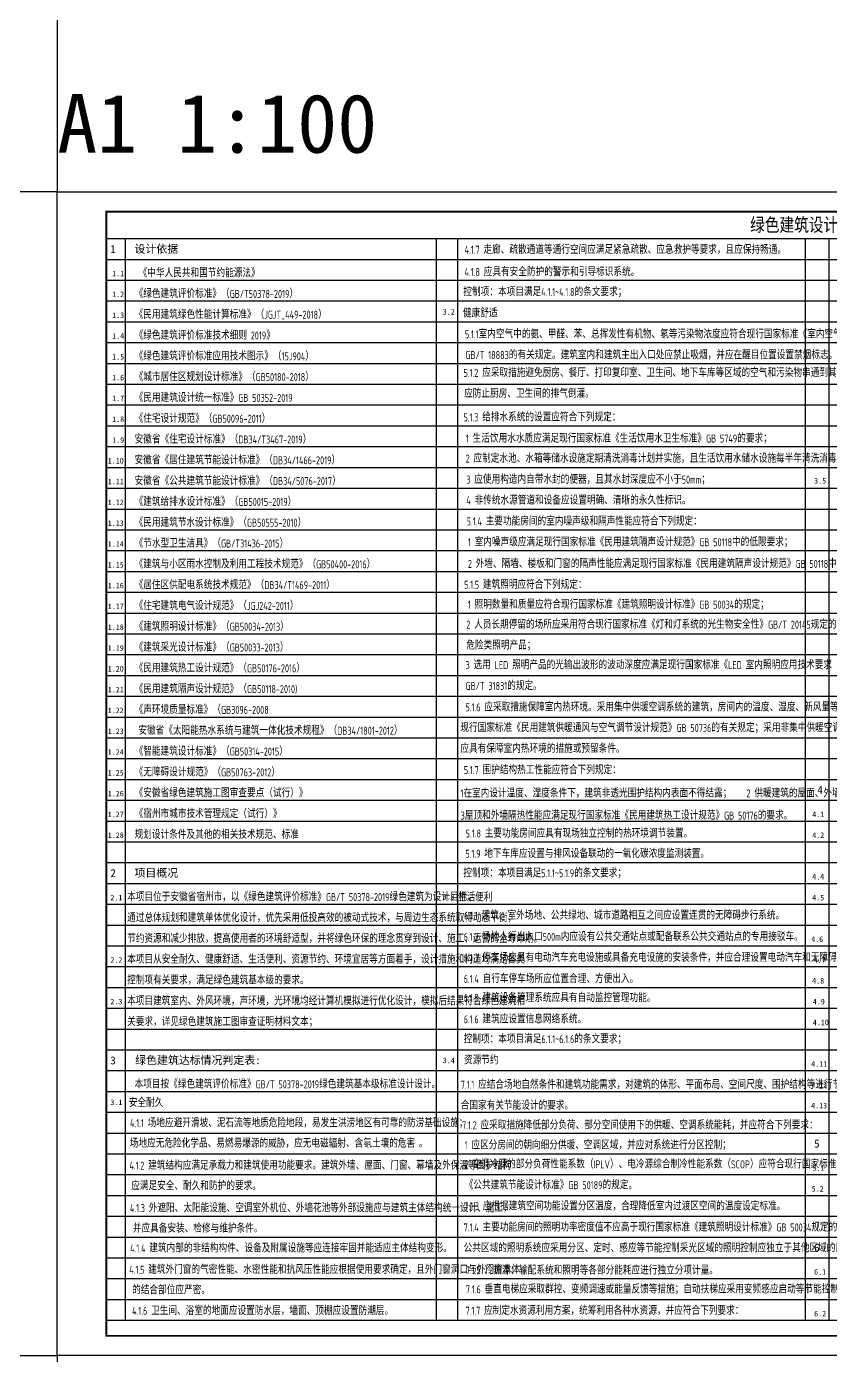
# Model space of a CAD drawing. Extents: x -518115 to 389031, y -231062 to 1628073.
# Drawn here: x -2550 to 38467, y 844382 to 912225 of the extents above; entities that cross this region are included whole.
import ezdxf

# ---------------------------------------------------------------- set-up
doc = ezdxf.new("R2010")
doc.units = 0
doc.header["$LTSCALE"] = 1000
doc.header["$MEASUREMENT"] = 0
doc.layers.add('cr-说明', color=15, linetype='Continuous', lineweight=13)
for name, color, linetype in [('Defpoint', 7, 'Continuous'), ('FLOR-OTLN', 31, 'Continuous'), ('text', 7, 'Continuous'), ('图框', 140, 'Continuous')]:
    doc.layers.add(name, color=color, linetype=linetype)
doc.layers.add('yichutu', color=7, linetype='Continuous', true_color=0xffffff, plot=False)
doc.styles.add('_TCH_LABEL', font='')
doc.styles.add('AADRI_ST', font='stedi.shx', dxfattribs={"width": 0.7, "bigfont": 'hztxt.shx'})
doc.styles.add('HT', font='')
doc.styles.get('_TCH_LABEL').set_extended_font_data('SimHei')
doc.styles.get('HT').set_extended_font_data('SimHei')

# ---------------------------------------------------------------- blocks, each defined once
blk = doc.blocks.new('TK')
at = {"layer": '图框'}
blk.add_lwpolyline([(465375, 548714), (549475, 548714), (549475, 489314), (465375, 489314)], close=True, dxfattribs=at)
blk.add_lwpolyline([(465375, 548714), (549475, 548714), (549475, 489314), (465375, 489314)], close=True, dxfattribs=at)
at = {"layer": '图框', "const_width": 100}
blk.add_lwpolyline([(548475, 490314), (548475, 547714), (467875, 547714), (467875, 490314)], close=True, dxfattribs=at)
blk = doc.blocks.new('yct-841-594-84100-59399.9999999999-100-1000.0')
at = {"layer": 'yichutu', "color": 7, "true_color": 0xffffff}
blk.add_lwpolyline([(0, 0), (0, 59400), (84100, 59400), (84100, 0)], close=True, dxfattribs=at)
at = {"layer": 'yichutu', "color": 7, "true_color": 0xffffff, "style": '_TCH_LABEL'}
blk.add_text('A1 1:100', height=3000, dxfattribs=at).set_placement((0, 61400))

msp = doc.modelspace()

# ---------------------------------------------------------------- linework, layer by layer
at = {"layer": 'Defpoint', "color": 252}
for p, q in [((75119, 901384.2), (1514.1, 901384.2)), ((1514.1, 901384.2), (1514.1, 846161.6)), ((2500.4, 846161.6), (2500.4, 901384.2)), ((18364.8, 846161.6), (18364.8, 901384.2)), ((19461.8, 846161.6), (19461.8, 901384.2)), ((37188.6, 846161.6), (37188.6, 901384.2)), ((38411.5, 846161.6), (38411.5, 901384.2)), ((75119, 900322.2), (1514.1, 900322.2)), ((75119, 900322.2), (1514.1, 900322.2)), ((75119, 899260.2), (1514.1, 899260.2)), ((75119, 898198.2), (1514.1, 898198.2)), ((75119, 897136.3), (1514.1, 897136.3)), ((75119, 896074.3), (1514.1, 896074.3)), ((75119, 895012.3), (1514.1, 895012.3)), ((75119, 893950.4), (1514.1, 893950.4)), ((75119, 892888.4), (1514.1, 892888.4)), ((75119, 891826.4), (1514.1, 891826.4)), ((75119, 890764.4), (1514.1, 890764.4)), ((75119, 889702.5), (1514.1, 889702.5)), ((75119, 888640.5), (1514.1, 888640.5)), ((75119, 887578.5), (1514.1, 887578.5)), ((75119, 886516.5), (1514.1, 886516.5)), ((75119, 885454.6), (1514.1, 885454.6)), ((75119, 884392.6), (1514.1, 884392.6)), ((75119, 883330.6), (1514.1, 883330.6)), ((75119, 883330.6), (1514.1, 883330.6)), ((75119, 882268.7), (1514.1, 882268.7)), ((75119, 881206.7), (1514.1, 881206.7)), ((75119, 880144.7), (1514.1, 880144.7)), ((75119, 879082.7), (1514.1, 879082.7)), ((75119, 878020.8), (1514.1, 878020.8)), ((75119, 876958.8), (1514.1, 876958.8)), ((75119, 875896.8), (1514.1, 875896.8)), ((75119, 874834.9), (1514.1, 874834.9)), ((75119, 873772.9), (1514.1, 873772.9)), ((75119, 872710.9), (1514.1, 872710.9)), ((75119, 871648.9), (1514.1, 871648.9)), ((75119, 870587), (1514.1, 870587)), ((75119, 869525), (1514.1, 869525)), ((75119, 868463), (1514.1, 868463)), ((75119, 867401), (1514.1, 867401)), ((75119, 866339.1), (1514.1, 866339.1)), ((75119, 865277.1), (1514.1, 865277.1)), ((75119, 864215.1), (1514.1, 864215.1)), ((75119, 863153.2), (1514.1, 863153.2)), ((75119, 862091.2), (1514.1, 862091.2)), ((75119, 861029.2), (1514.1, 861029.2)), ((75119, 859967.2), (1514.1, 859967.2)), ((75119, 858905.3), (1514.1, 858905.3)), ((75119, 857843.3), (1514.1, 857843.3)), ((75119, 856781.3), (1514.1, 856781.3)), ((75119, 855719.3), (1514.1, 855719.3)), ((75119, 854657.4), (1514.1, 854657.4)), ((75119, 853595.4), (1514.1, 853595.4)), ((75119, 852533.4), (1514.1, 852533.4)), ((75119, 851471.5), (1514.1, 851471.5)), ((75119, 850409.5), (1514.1, 850409.5)), ((75119, 849347.5), (1514.1, 849347.5)), ((75119, 848285.5), (1514.1, 848285.5)), ((75119, 847223.6), (1514.1, 847223.6)), ((75119, 846161.6), (1514.1, 846161.6))]:
    msp.add_line(p, q, dxfattribs=at)
at = {"layer": 'text', "color": 2}
msp.add_lwpolyline([(-985.9, 826573.7), (-31985.9, 826573.7), (-31985.9, 844382.1), (-985.9, 844382.1)], close=True, dxfattribs=at)
at = {"layer": '图框', "color": 2}
msp.add_lwpolyline([(-985.9, 903782.1), (-31985.9, 903782.1), (-31985.9, 921782.1), (-985.9, 921782.1)], close=True, dxfattribs=at)

# ---------------------------------------------------------------- block references
msp.add_blockref('TK', (-466360.9, 355068.4))
at = {"layer": 'yichutu'}
msp.add_blockref('yct-841-594-84100-59399.9999999999-100-1000.0', (-985.9, 844382.1), dxfattribs=at)

# ---------------------------------------------------------------- texts
at = {"layer": 'cr-说明', "style": 'HT', "width": 0.8}
msp.add_text(' 绿色建筑设计说明专篇', height=686.198, dxfattribs=at).set_placement((33995.9, 901764.2))
at = {"layer": 'cr-说明', "style": 'HT'}
for s, height, p in [('1', 408.5, (1724.8, 900658.3)), ('设计依据', 408.45, (2955.3, 900671)), ('1.1', 285.92, (1814.8, 899473.7)), ('1.2', 285.92, (1814.8, 898411.7)), ('1.3', 285.92, (1814.8, 897349.7)), ('3.2', 285.92, (18686.8, 897518.4)), ('1.4', 285.92, (1814.8, 896287.8)), ('1.5', 285.92, (1814.8, 895225.8)), ('1.6', 285.92, (1814.8, 894163.8)), ('1.7', 285.92, (1814.8, 893101.8)), ('1.8', 285.92, (1814.8, 892039.9)), ('1.9', 285.92, (1814.8, 890977.9)), ('1.10', 285.92, (1590.7, 889915.9)), ('1.11', 285.92, (1590.7, 888854)), ('3.5', 285.92, (37636.5, 888896.7)), ('1.12', 285.92, (1590.7, 887792)), ('1.13', 285.92, (1590.7, 886730)), ('1.14', 285.92, (1590.7, 885668)), ('1.15', 285.92, (1590.7, 884606.1)), ('1.16', 285.92, (1590.7, 883544.1)), ('1.17', 285.92, (1590.7, 882482.1)), ('1.18', 285.92, (1590.7, 881420.1)), ('1.19', 285.92, (1590.7, 880358.2)), ('1.20', 285.92, (1590.7, 879296.2)), ('1.21', 285.92, (1590.7, 878234.2)), ('1.22', 285.92, (1590.7, 877172.3)), ('1.23', 285.92, (1590.7, 876110.3)), ('1.24', 285.92, (1590.7, 875048.3)), ('1.25', 285.92, (1590.7, 873986.3)), ('1.26', 285.92, (1590.7, 872924.4)), ('4', 408.5, (37801.8, 873047)), ('1.27', 285.92, (1590.7, 871862.4)), ('4.1', 285.92, (37538.5, 871862.4)), ('1.28', 285.92, (1590.7, 870800.4)), ('4.2', 285.92, (37538.5, 870800.4)), ('2', 408.5, (1724.8, 868799.1)), ('项目概况', 408.45, (2955.3, 868811.8)), ('4.4', 285.92, (37538.5, 868676.5)), ('2.1', 285.92, (1725.4, 867614.5)), ('3.3', 285.92, (18686.8, 867657.3)), ('4.5', 285.92, (37538.5, 867614.5)), ('4.6', 285.92, (37488.7, 865490.6)), ('2.2', 285.92, (1725.4, 864428.6)), ('4.7', 285.92, (37605.6, 864428.6)), ('4.8', 285.92, (37536, 863366.6)), ('2.3', 285.92, (1725.4, 862304.6)), ('4.9', 285.92, (37567, 862304.6)), ('4.10', 285.92, (37567, 861242.7)), ('3', 408.5, (1724.8, 859241.4)), (' 绿色建筑达标情况判定表:', 408.451, (2712.5, 859254.1)), ('3.4', 285.92, (18686.8, 859302.2)), ('4.11', 285.92, (37482.5, 859118.7)), ('4.12', 285.92, (37482.5, 858056.8)), ('3.1', 285.92, (1725.4, 857163.4)), ('4.13', 285.92, (37482.5, 856994.8)), ('5', 408.5, (37636, 854993.5)), ('5.1', 285.92, (37556.3, 853808.9)), ('5.2', 285.92, (37513.9, 852746.9)), ('6', 408.5, (37636, 849683.6)), ('6.1', 285.92, (37636.5, 848499)), ('6.2', 285.92, (37636.5, 846375.1))]:
    msp.add_text(s, height=height, dxfattribs=at).set_placement(p)
at = {"layer": 'FLOR-OTLN', "color": 4, "style": 'AADRI_ST', "width": 0.8}
for s, height, p in [('4.1.7 走廊、疏散通道等通行空间应满足紧急疏散、应急救护等要求，且应保持畅通。', 408.451, (19800.7, 900626)), ('《中华人民共和国节约能源法》', 408.451, (3167.5, 899435.5)), ('4.1.8 应具有安全防护的警示和引导标识系统。', 408.451, (19797.2, 899487.9)), ('《绿色建筑评价标准》（GB/T50378-2019）', 408.451, (2962, 898373.5)), ('《民用建筑绿色性能计算标准》（JGJT_449-2018）', 408.451, (2962, 897311.5)), ('健康舒适', 408.45, (19719.8, 897385.2)), ('《绿色建筑评价标准技术细则 2019》', 408.451, (2962, 896249.6)), ('5.1.1室内空气中的氨、甲醛、苯、总挥发性有机物、氡等污染物浓度应符合现行国家标准《室内空气质量标准》', 408.451, (19813.9, 896311.4)), ('《绿色建筑评价标准应用技术图示》（15J904）', 408.451, (2962, 895187.6)), ('GB/T 18883的有关规定。建筑室内和建筑主出入口处应禁止吸烟，并应在醒目位置设置禁烟标志。', 408.451, (19842.7, 895249.4)), ('《城市居住区规划设计标准》（GB50180-2018）', 408.451, (2962, 894125.6)), ('5.1.2 应采取措施避免厨房、餐厅、打印复印室、卫生间、地下车库等区域的空气和污染物串通到其他空间；', 408.451, (19746.5, 894340.1)), ('《民用建筑设计统一标准》GB 50352-2019', 408.451, (2962, 893063.6)), ('应防止厨房、卫生间的排气倒灌。', 408.451, (19775.4, 893278.2)), ('《住宅设计规范》（GB50096-2011）', 408.451, (2962, 892001.7)), ('5.1.3 给排水系统的设置应符合下列规定：  ', 408.451, (19740.7, 892072.3)), ('安徽省《住宅设计标准》（DB34/T3467-2019）', 408.451, (2962, 890939.7)), (' 1 生活饮用水水质应满足现行国家标准《生活饮用水卫生标准》GB 5749的要求； ', 408.451, (19673.1, 890988)), ('安徽省《居住建筑节能设计标准》（DB34/1466-2019）', 408.451, (2962, 889877.7)), ('2 应制定水池、水箱等储水设施定期清洗消毒计划并实施，且生活饮用水储水设施每半年清洗消毒应不少于1次；', 408.451, (19854.1, 889966.6)), ('安徽省《公共建筑节能设计标准》（DB34/5076-2017）', 408.451, (2962, 888815.7)), ('3 应使用构造内自带水封的便器，且其水封深度应不小于50mm；', 408.451, (19887.6, 888891.7)), ('《建筑给排水设计标准》（GB50015-2019）', 408.451, (2962, 887753.8)), ('4 非传统水源管道和设备应设置明确、清晰的永久性标识。', 408.451, (19887.6, 887830.3)), ('《民用建筑节水设计标准》（GB50555-2010）', 408.451, (2962, 886691.8)), ('5.1.4 主要功能房间的室内噪声级和隔声性能应符合下列规定：', 408.451, (19905.3, 886757.5)), ('《节水型卫生洁具》（GB/T31436-2015）', 408.451, (2962, 885629.8)), ('1 室内噪声级应满足现行国家标准《民用建筑隔声设计规范》GB 50118中的低限要求；', 408.451, (19966.2, 885695.5)), ('《建筑与小区雨水控制及利用工程技术规范》（GB50400-2016）', 408.451, (2962, 884567.9)), ('2 外墙、隔墙、楼板和门窗的隔声性能应满足现行国家标准《民用建筑隔声设计规范》GB 50118中的低限要求。', 408.451, (19966.2, 884589.3)), ('《居住区供配电系统技术规范》（DB34/T1469-2011）', 408.451, (2962, 883505.9)), ('5.1.5 建筑照明应符合下列规定：', 408.451, (19772.3, 883522.8)), ('《住宅建筑电气设计规范》（JGJ242-2011）', 408.451, (2962, 882443.9)), ('1 照明数量和质量应符合现行国家标准《建筑照明设计标准》GB 50034的规定；', 408.451, (19964.6, 882508.5)), ('《建筑照明设计标准》（GB50034-2013）', 408.451, (2962, 881381.9)), ('2 人员长期停留的场所应采用符合现行国家标准《灯和灯系统的光生物安全性》GB/T 20145规定的', 408.451, (19887.2, 881487.4)), ('《建筑采光设计标准》（GB50033-2013）', 408.451, (2962, 880320)), ('危险类照明产品；', 408.45, (19887.2, 880425.4)), ('《民用建筑热工设计规范》（GB50176-2016）', 408.451, (2962, 879258)), ('3 选用 LED 照明产品的光输出波形的波动深度应满足现行国家标准《LED 室内照明应用技术要求', 408.451, (19852.7, 879421.1)), ('《民用建筑隔声设计规范》（GB50118-2010)', 408.451, (2962, 878196)), ('GB/T 31831的规定。', 408.451, (19852.7, 878359.2)), ('《声环境质量标准》（GB3096-2008', 408.451, (2962, 877134)), ('5.1.6 应采取措施保障室内热环境。采用集中供暖空调系统的建筑，房间内的温度、湿度、新风量等设计参数应符合', 408.451, (19844.6, 877268.2)), ('现行国家标准《民用建筑供暖通风与空气调节设计规范》GB 50736的有关规定；采用非集中供暖空调系统的建筑，', 408.451, (19584.8, 876213)), (' 安徽省《太阳能热水系统与建筑一体化技术规程》（DB34/1801-2012）', 408.451, (2962, 876072.1)), ('《智能建筑设计标准》（GB50314-2015）', 408.451, (2962, 875010.1)), ('应具有保障室内热环境的措施或预留条件。', 408.451, (19584.8, 875151.1)), ('5.1.7 围护结构热工性能应符合下列规定：', 408.451, (19761.4, 874061.7)), ('《无障碍设计规范》（GB50763-2012）', 408.451, (2962, 873948.1)), ('《安徽省绿色建筑施工图审查要点（试行）》', 408.451, (2962, 872886.2)), (' 1在室内设计温度、湿度条件下，建筑非透光围护结构内表面不得结露；    2 供暖建筑的屋面、外墙内部不应产生冷凝；', 408.451, (19395.1, 872873.5)), ('《宿州市城市技术管理规定（试行）》', 408.451, (2962, 871824.2)), (' 3屋顶和外墙隔热性能应满足现行国家标准《民用建筑热工设计规范》GB 50176的要求。', 408.451, (19404.7, 871739.9)), ('规划设计条件及其他的相关技术规范、标准', 408.451, (2962, 870762.2)), ('5.1.8 主要功能房间应具有现场独立控制的热环境调节装置。', 408.451, (19855.9, 870822.8)), ('5.1.9 地下车库应设置与排风设备联动的一氧化碳浓度监测装置。', 408.451, (19841, 869790.5)), ('本项目位于安徽省宿州市，以《绿色建筑评价标准》GB/T 50378-2019绿色建筑为设计目标，', 408.451, (2581.2, 867576.3)), ('生活便利', 408.45, (19461.9, 867562.9)), ('6.1.1 建筑、室外场地、公共绿地、城市道路相互之间应设置连贯的无障碍步行系统。', 408.451, (19776, 866637.8)), ('通过总体规划和建筑单体优化设计，优先采用低投高效的被动式技术，与周边生态系统取得动态平衡，', 408.451, (2581.2, 866514.3)), ('节约资源和减少排放，提高使用者的环境舒适型，并将绿色环保的理念贯穿到设计、施工、运营的全寿命期。', 408.451, (2581.2, 865452.4)), ('6.1.2 场地人行出入口500m内应设有公共交通站点或配备联系公共交通站点的专用接驳车。', 408.451, (19750.3, 865548.6)), ('6.1.3 停车场应具有电动汽车充电设施或具备充电设施的安装条件，并应合理设置电动汽车和无障碍汽车停车位。', 408.451, (19750.3, 864483.6)), ('6.1.4 自行车停车场所应位置合理、方便出入。', 408.451, (19750.3, 863399.6)), ('本项目建筑室内、外风环境，声环境，光环境均经计算机模拟进行优化设计，模拟后结果符合绿色建筑相', 408.451, (2581.2, 862266.4)), ('6.1.5 建筑设备管理系统应具有自动监控管理功能。', 408.451, (19750.3, 862431.3)), ('关要求，详见绿色建筑施工图审查证明材料文本；', 408.451, (2581.2, 861204.5)), ('6.1.6 建筑应设置信息网络系统。', 408.451, (19750.3, 861338.6)), ('资源节约', 408.45, (19769, 859245.8)), ('7.1.1 应结合场地自然条件和建筑功能需求，对建筑的体形、平面布局、空间尺度、围护结构等进行节能设计，且应符', 408.451, (19603.9, 857996.7)), ('安全耐久', 408.45, (2663.6, 857068.8, 0)), ('合国家有关节能设计的要求。', 408.451, (19603.9, 856934.7)), ('4.1.1 场地应避开滑坡、泥石流等地质危险地段，易发生洪涝地区有可靠的防涝基础设施；', 408.451, (2728.5, 856040, 0)), ('7.1.2 应采取措施降低部分负荷、部分空间使用下的供暖、空调系统能耗，并应符合下列要求：', 408.451, (19670.8, 855928.9)), ('场地应无危险化学品、易燃易爆源的威胁，应无电磁辐射、含氡土壤的危害 。', 408.451, (2718, 854998.7, 0)), ('1 应区分房间的朝向细分供暖、空调区域，并应对系统进行分区控制；', 408.451, (19805.8, 854908.9)), ('4.1.2 建筑结构应满足承载力和建筑使用功能要求。建筑外墙、屋面、门窗、幕墙及外保温等围护结构', 408.451, (2697.2, 853869.2)), ('2 空调冷源的部分负荷性能系数（IPLV）、电冷源综合制冷性能系数（SCOP）应符合现行国家标准', 408.451, (19805.8, 853931.7)), ('应满足安全、耐久和防护的要求。', 408.451, (2787.2, 852827.9)), ('《公共建筑节能设计标准》GB 50189的规定。', 408.451, (19805.8, 852869.8)), ('4.1.3 外遮阳、太阳能设施、空调室外机位、外墙花池等外部设施应与建筑主体结构统一设计、施工，', 408.451, (2721, 851697.8)), ('7.1.3 应根据建筑空间功能设置分区温度，合理降低室内过渡区空间的温度设定标准。', 408.451, (19781.4, 851793.4)), ('并应具备安装、检修与维护条件。', 408.451, (2871.3, 850656.6)), ('7.1.4 主要功能房间的照明功率密度值不应高于现行国家标准《建筑照明设计标准》GB 50034规定的现行值；', 408.451, (19751.3, 850713.5)), ('4.1.4 建筑内部的非结构构件、设备及附属设施等应连接牢固并能适应主体结构变形。', 408.451, (2735.7, 849646.8)), ('公共区域的照明系统应采用分区、定时、感应等节能控制采光区域的照明控制应独立于其他区域的照明控制。', 408.451, (19751.3, 849651.5)), ('4.1.5 建筑外门窗的气密性能、水密性能和抗风压性能应根据使用要求确定，且外门窗洞口与外门窗本体', 408.451, (2685.8, 848552.2)), ('7.1.5 冷热源、输配系统和照明等各部分能耗应进行独立分项计量。', 408.451, (19863.1, 848515.9)), ('的结合部位应严密。', 408.45, (2836.1, 847510.9)), ('7.1.6 垂直电梯应采取群控、变频调速或能量反馈等措施；自动扶梯应采用变频感应启动等节能控制措施。', 408.451, (19863.1, 847551.3)), ('4.1.6 卫生间、浴室的地面应设置防水层，墙面、顶棚应设置防潮层。', 408.451, (2832.1, 846451.9)), ('7.1.7 应制定水资源利用方案，统筹利用各种水资源，并应符合下列要求：', 408.451, (19846.5, 846459.5))]:
    msp.add_text(s, height=height, dxfattribs=at).set_placement(p)
at = {"layer": 'FLOR-OTLN', "color": 3, "style": 'AADRI_ST', "width": 0.8}
for s, p in [('控制项：本项目满足4.1.1~4.1.8的条文要求；', (19739.5, 898466.8, 0)), ('控制项：本项目满足5.1.1~5.1.9的条文要求；', (19739.9, 868796.1)), ('控制项：本项目满足6.1.1~6.1.6的条文要求；', (19750.3, 860323.1))]:
    msp.add_text(s, height=408.451, dxfattribs=at).set_placement(p)
at = {"layer": 'FLOR-OTLN', "color": 6, "style": 'AADRI_ST', "width": 0.8}
for s, p in [('本项目从安全耐久、健康舒适、生活便利、资源节约、环境宜居等方面着手，设计措施和构造均满足各类', (2581.2, 864390.4)), ('控制项有关要求，满足绿色建筑基本级的要求。', (2581.2, 863328.4)), ('本项目按《绿色建筑评价标准》GB/T 50378-2019绿色建筑基本级标准设计设计。', (2962, 858018.5))]:
    msp.add_text(s, height=408.451, dxfattribs=at).set_placement(p)

doc.saveas('drawing.dxf')
